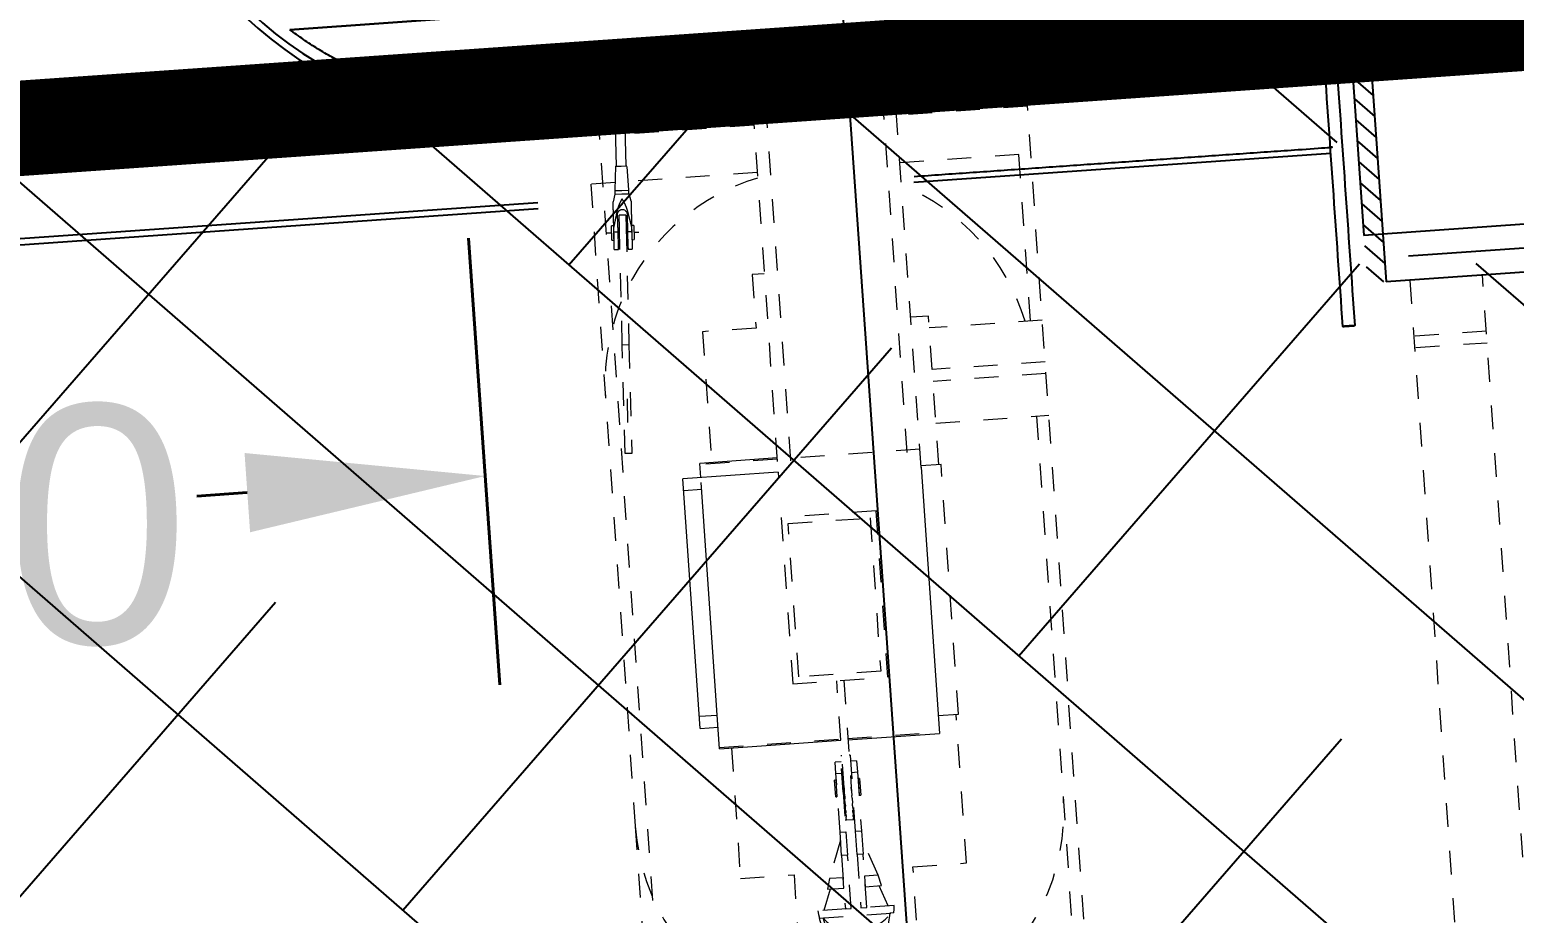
# Model space of a CAD drawing. Header units: millimetres. Extents: x 50357 to 985146, y 723188 to 1803594.
# Drawn here: x 832232.6 to 832238.82, y 818133.75 to 818137.45 of the extents above; entities that cross this region are included whole.
import ezdxf
from ezdxf.xclip import XClip

# ---------------------------------------------------------------- set-up
doc = ezdxf.new("R2010")
doc.units = ezdxf.units.MM
doc.header["$LTSCALE"] = 3
doc.header["$MEASUREMENT"] = 0
for name, pattern in [('AUR_Hidden', [3.75, 2.5, -1.25]), ('DASHED2', [0.375, 0.25, -0.125]), ('Member Hidden', [4.5, 2.5, -2])]:
    doc.linetypes.add(name, pattern=pattern)
doc.layers.get('Defpoints').update_dxf_attribs({"color": 32})
doc.layers.add('-Dim', color=7, linetype='Continuous', lineweight=40)
for name, color, linetype in [('00-TITLEBOX', 7, 'Continuous'), ('00_Xref', 7, 'Continuous'), ('3A35X-MAGP-P-LD-00-0$0$A-GLASS', 1, 'Continuous'), ('3A35X-MAGP-P-LD-00-0$0$LWK-GA_HANDRAIL', 7, 'Continuous'), ('3A35X-MAGP-P-LD-00-0$0$LWK-MA_PAVING BANDING', 8, 'Continuous'), ('UAJ-00XREF', 7, 'Continuous')]:
    doc.layers.add(name, color=color, linetype=linetype)
doc.layers.add('S-BEAM', color=7, linetype='Continuous', lineweight=13, true_color=0x6e6e6e)
doc.layers.add('S-BEAM-HDLN', color=7, linetype='Member Hidden', lineweight=13, true_color=0x6e6e6e)
doc.styles.get("Standard").update_dxf_attribs({"font": 'arial.ttf'})
doc.dimstyles.get("Standard").update_dxf_attribs({"dimtxt": 0.5, "dimasz": 0.5, "dimexe": 0.18, "dimexo": 0.0625, "dimgap": 0.09, "dimtad": 0, "dimtih": 1, "dimtoh": 1, "dimdec": 3, "dimzin": 0, "dimdsep": 46, "dimtxsty": 'Standard', "dimcen": 0.09, "dimclrd": 256, "dimclre": 256, "dimclrt": 256, "dimadec": 0, "dimazin": 0, "dimtfac": 1, "dimtdec": 3, "dimtofl": 0, "dimtmove": 0, "dimatfit": 3, "dimfxl": 1, "dimtolj": 1, "dimtzin": 0, "dimlwd": -1, "dimlwe": -1, "dimarcsym": 0})

# ---------------------------------------------------------------- blocks, each defined once
blk = doc.blocks.new('x-baseplan')
blk.add_lwpolyline([(834550.5504977031, 818213.8099201302), (834557.1707061984, 818119.1057708476), (834549.7388409991, 818118.5862529866), (834547.9798026364, 818143.7498459143), (834547.5807763856, 818143.7219523429), (834547.5406793719, 818144.2955526419), (834539.964348251, 818143.7659435372), (834540.0207351408, 818142.9597400684), (834532.4540713743, 818142.4508974658), (834523.9730675832, 818144.3196118136), (834526.2541944442, 818154.672315307), (834539.4111505304, 818151.6754048063), (834539.645705567, 818148.3218046228), (834547.2222045134, 818148.8514349199), (834547.1832929897, 818149.4080764136), (834547.5823192402, 818149.4359699852), (834542.9962396064, 818215.0412708663), (834543.2206925141, 818215.0569610451), (834550.3260447974, 818213.7942299456), (834550.5504977031, 818213.8099201302)])
blk = doc.blocks.new('*D1121')
at = {"layer": '-Dim', "transparency": 16777216}
for p, q in [((832234.5675669201, 818134.7052526444), (832234.4365590663, 818136.579365629)), ((832228.5930875045, 818134.2876130828), (832228.4620796508, 818136.1617260673)), ((832233.5087271812, 818135.5120662366), (832233.2973205065, 818135.4972880802)), ((832229.5293790433, 818135.2338941823), (832229.740785718, 818135.2486723387))]:
    blk.add_line(p, q, dxfattribs=at)
for points in [[(832233.497104889, 818135.6783271764), (832233.5203494736, 818135.3458052968), (832234.50629282, 818135.5817999903)], [(832229.517756751, 818135.400155122), (832229.5410013356, 818135.0676332425), (832228.5318134045, 818135.1641604286)]]:
    blk.add_solid(points, dxfattribs=at)
at = {"layer": 'Defpoints', "color": 0, "transparency": 16777216}
for p in [(832228.5318134045, 818135.1641604286), (832234.5719252797, 818134.6429047919), (832228.5974458641, 818134.2252652303)]:
    blk.add_point(p, dxfattribs=at)
at = {"layer": '-Dim', "transparency": 16777216, "insert": (832231.5190531122, 818135.3729802094), "char_height": 1, "attachment_point": 5}
blk.add_mtext('\\A1;6.000', dxfattribs=at)
blk = doc.blocks.new('AUR_ST_SFR_S_RHS _ SHS - 600x1050x50x50 BUILT-UP BOX-2171697-STAIRCASE - GA PLAN')
at = {"layer": 'S-BEAM'}
for p, q in [((175.000000000007, 524.9999999999998), (100.0000000008888, 524.9999999999998)), ((175.000000000007, 524.9999999999998), (175.000000000007, -525.0000000000001)), ((-224.9999999999915, -525.0000000000001), (-224.9999999999915, -503.0695454790153)), ((-224.9999999999915, -525.0000000000001), (175.000000000007, -525.0000000000001))]:
    blk.add_line(p, q, dxfattribs=at)
at = {"layer": 'S-BEAM', "linetype": 'AUR_Hidden', "lineweight": 9}
for p, q in [((100.0000000009333, 474.9999999999991), (175.000000000007, 474.9999999999991)), ((100.0000000012044, -475.0000000000008), (175.000000000007, -475.0000000000008))]:
    blk.add_line(p, q, dxfattribs=at)
blk = doc.blocks.new('AUR_ST_SFR_S_CHS - 1200x5mm-2162200-STAIRCASE - GA PLAN')
at = {"layer": 'S-BEAM'}
for p, q in [((225.0000000016706, 599.9999999999502), (-99.99999999942284, 599.9999999999502)), ((-99.99999999947265, 540.6531793953374), (-99.99999999947265, 600.000000000001)), ((-99.99999999947265, -599.9999999999997), (-99.99999999947265, 519.2381391581425)), ((824.9999999998287, 519.2381391581811), (824.9999999998287, -599.9999999999997)), ((-99.99999999942284, -600.0000000000455), (410.0000000005998, -600.0000000000542)), ((440.0000000005995, -600.0000000000542), (824.9999999998796, -600.0000000000455))]:
    blk.add_line(p, q, dxfattribs=at)
at = {"layer": 'S-BEAM-HDLN'}
for p, q in [((824.9999999998288, 595.0000000000033), (-99.99999999947265, 595.0000000000033)), ((-99.99999999947265, -595.000000000002), (410.0000000008095, -595.000000000002)), ((440.0000000008085, -595.000000000002), (824.9999999998288, -595.000000000002))]:
    blk.add_line(p, q, dxfattribs=at)
blk = doc.blocks.new('DGSG')
at = {"layer": 'S-BEAM', "linetype": 'DASHED2', "ltscale": 5}
h = blk.add_hatch(dxfattribs=at)
h.set_pattern_fill('FP_13', color=256, scale=0.9999999999999996, style=0, pattern_type=2)
h.set_pattern_definition([(44.99999999999999, (117245.5486662388, -3.576278686523438e-07), (-251.4471713899363, 251.4471713899363), []), (44.99999999999999, (117245.5486662388, 380.9999996423721), (-251.4471713899363, 251.4471713899363), [])])
h.paths.add_polyline_path([(74781.21307742596, 685.0050827264786), (74781.21307742596, 701.6201341152191), (74727.53896439075, 715.0496742725372), (74692.24292588234, 728.327580332756), (74656.36231148243, 748.5873529911041), (74628.15693569183, 772.4591969251633), (74608.47364020348, 799.723180770874), (74598.81212353706, 827.2271337509155), (74599.49273407459, 857.9341603517532), (74608.72199165821, 884.2075769901276), (74631.14089429379, 913.2900627851486), (74656.36231148243, 934.6364099979401), (74695.37741065025, 956.0753350257874), (74742.4558557272, 972.6226581335068), (74781.21307742596, 981.6036297082901), (74780.36983764172, 998.0381655693054), (74727.53896439075, 986.728510260582), (74679.00111401081, 969.3457162380219), (74637.5704600811, 946.7761468887329), (74604.92934083939, 919.9362643957138), (74582.40318465233, 889.9159319400787), (74570.90669310093, 855.9966298341751), (74571.36515927315, 824.014209151268), (74582.40318512917, 793.3078310489655), (74608.72199201584, 760.1689078807831), (74637.57045984268, 736.4476164579391), (74679.00111401081, 713.8780467510223), (74734.40556204319, 695.0253010988235), (74781.20450079441, 685.0069191455841)], flags=0)
for p, q in [((78203.6149739027, 1691.611881732941), (70299.538449049, 1691.611881732941)), ((75219.0428608656, 1741.612351775169), (74319.03824424744, 1741.6110227108)), ((77919.03824567795, 1741.616339087486), (75219.04287528992, 1741.612352013588)), ((77708.37354075909, 1668.216733574867), (77709.26542007923, 1688.317465782166)), ((77919.03892934322, 1638.330403804779), (77919.03824567795, 1741.616339087486)), ((76780.57634866238, 1648.245942592621), (76781.8175009489, 1676.218420982361)), ((77236.62764561176, 1628.010721564293), (76780.57634866238, 1648.245942592621)), ((76781.8175009489, 1676.218420982361), (77237.86879873276, 1655.983199834824)), ((77010.59732604027, 1652.053572654724), (76887.09273517132, 1657.533532381058)), ((77237.86879873276, 1655.983199834824), (77236.62764561176, 1628.010721564293)), ((77724.79994881153, 1606.350275397301), (77236.62764561176, 1628.010721564293)), ((77237.86879873276, 1655.983199834824), (77726.04110145569, 1634.322753667831)), ((77639.02025699615, 1661.784626245499), (77638.24453699589, 1644.301827192307)), ((77638.24453699589, 1644.301827192307), (77652.14328956604, 1643.685132741928)), ((77639.02025699615, 1661.784626245499), (77652.91901004314, 1661.16793179512)), ((77652.14328956604, 1643.685132741928), (77710.05948030949, 1641.115363121033)), ((77652.91901004314, 1661.16793179512), (77710.83520066738, 1658.598162055016)), ((77678.40302836895, 1669.546539902687), (77678.04841339588, 1661.554403543472)), ((77737.98943865299, 1658.894790887833), (77678.04841339588, 1661.554403543472)), ((77678.40302836895, 1669.546539902687), (77738.34405314922, 1666.88692688942)), ((77686.69686496258, 1642.151973485947), (77686.42746782303, 1636.080430269241)), ((77687.53907561302, 1661.133297801018), (77687.47258532047, 1659.63477241993)), ((77710.06026732922, 1641.115327715874), (77710.83598780632, 1658.598126769066)), ((77710.06026732922, 1641.115327715874), (77785.59955596924, 1637.763612270355)), ((77710.83598780632, 1658.598126769066), (77732.92786252499, 1657.617899417877)), ((77726.04110145569, 1634.322753667831), (77780.83458209038, 1631.891539573669)), ((77727.3871678114, 1634.263028025627), (77727.65656507015, 1640.334571480751)), ((77728.43228566647, 1657.817369937897), (77728.4987757206, 1659.315895915031)), ((77737.98943865299, 1658.894790887833), (77738.34405314922, 1666.88692688942)), ((77779.59342896938, 1603.919061422348), (77780.83458209038, 1631.891539573669)), ((77870.45976817608, 1644.008161306381), (77839.09450662136, 1652.907631754875)), ((77870.45976817608, 1644.008161306381), (77869.12996149063, 1614.037649035454)), ((77885.42286086082, 1642.843749880791), (77870.43760502338, 1643.50865316391)), ((77885.35886025429, 1641.401336312294), (77884.11521792412, 1613.372746109962)), ((77987.10096871853, 1633.327322721481), (77885.42286086082, 1642.843749880791)), ((77987.04781579971, 1632.129385590553), (77986.01496052742, 1608.851404190063)), ((77636.47146129608, 1604.34114408493), (77635.69574081898, 1586.858345150948)), ((77649.5944943428, 1586.241650700569), (77635.69574081898, 1586.858345150948)), ((77650.37021446228, 1603.724449634552), (77636.47146129608, 1604.34114408493)), ((77707.51068472862, 1583.671880364418), (77649.5944943428, 1586.241650700569)), ((77708.28640508652, 1601.154679536819), (77650.37021446228, 1603.724449634552)), ((77674.5909166336, 1583.631071329117), (77674.23630166054, 1575.638934612274)), ((77734.17732691765, 1572.979321718216), (77674.23630166054, 1575.638934612274)), ((77674.5909166336, 1583.631071329117), (77734.53194153309, 1580.971458673477)), ((77684.1480692625, 1584.708491444588), (77684.08157944679, 1583.209965825081)), ((77685.18631505966, 1608.107951998711), (77684.92379009724, 1602.191290378571)), ((77703.30806291103, 1554.053513884544), (77704.2068142891, 1574.309128046036)), ((77707.51147186756, 1583.671845674515), (77708.2871927023, 1601.154644608498)), ((77729.60334610939, 1582.691618204117), (77707.51147186756, 1583.671845674515)), ((77783.8264811039, 1597.802929162979), (77708.2871927023, 1601.154644608498)), ((77779.59342896938, 1603.919061422348), (77724.79994881153, 1606.350275397301)), ((77725.04127931595, 1581.392563700676), (77725.10776984692, 1582.891089320183)), ((77725.88348996639, 1600.373888134956), (77726.14601516724, 1606.290549874306)), ((77734.17732691765, 1572.979321718216), (77734.53194153309, 1580.971458673477)), ((77835.76995539665, 1577.980554819107), (77867.80015528202, 1584.067136883736)), ((77869.12996149063, 1614.037649035454), (77867.80015528202, 1584.067136883736)), ((77867.82231867313, 1584.566645383835), (77882.80757522583, 1583.901742100716)), ((77882.80757522583, 1583.901742100716), (77984.92895150185, 1584.375485777855)), ((77884.11521792412, 1613.372746109962), (77882.87157595158, 1585.344155907631)), ((77919.04288220406, 1041.611881732941), (77919.03927993774, 1585.425362348557)), ((77986.01496052742, 1608.851404190063), (77984.98210453987, 1585.573422431946)), ((78119.05193829536, 1041.611881494522), (78119.05193829536, 1581.92782664299)), ((75519.05193829536, 1316.612792849541), (74969.04337537289, 1316.611979484558)), ((74969.04337537289, 1316.611979484558), (74969.04370903969, 1091.61185157299)), ((77269.04337537289, 1316.615380167961), (76719.05193805695, 1316.614566683769)), ((77269.04370903969, 1091.615508437157), (77269.04337537289, 1316.615380167961)), ((74969.04370903969, 1091.61185157299), (74744.04383599758, 1091.611520171165)), ((77494.04383599758, 1091.615840673447), (77269.04370903969, 1091.615508437157)), ((77494.04390978813, 1041.611881375313), (77494.04383599758, 1091.615840673447)), ((74781.21307742596, 998.0381655693054), (74781.21307742596, 685.1855977773666)), ((74811.62137460709, 681.5241602659225), (74811.62137424946, 1001.699602842331)), ((76469.05193829536, 1041.611881732941), (75769.05193829536, 1041.611881732941)), ((75769.05193829536, 1041.611881732941), (75769.05193793774, 641.6118817329407)), ((75797.05193793774, 669.6118817329407), (75797.05193829536, 1013.611881732941)), ((75797.05193829536, 1013.611881732941), (76441.05193793774, 1013.611881732941)), ((76441.05193793774, 1013.611881732941), (76441.05193817616, 669.6118817329407)), ((76469.05193817616, 641.6118816137314), (76469.05193829536, 1041.611881732941)), ((78203.89766848087, 1041.611881971359), (76637.1189969778, 1041.611881613731)), ((74899.16229712963, 944.6281402111053), (74811.62137448788, 976.5701636075974)), ((74899.16229760647, 955.0179800987244), (74899.16229712963, 886.6118816137314)), ((74943.08210229874, 944.1849089860916), (74899.16229760647, 955.0179800987244)), ((74943.0821018219, 886.6118816137314), (74943.08210229874, 944.1849089860916)), ((75100.86784362793, 886.6118820905685), (74943.08210229874, 944.1849089860916)), ((75035.8413027525, 886.6118816137314), (74811.62137448788, 886.6118816137314)), ((74811.62137448788, 886.6118816137314), (74811.62137424946, 861.6118820905685)), ((74899.16229712963, 886.6118816137314), (74943.0821018219, 886.6118816137314)), ((75035.8413027525, 861.6118820905685), (75035.8413027525, 886.6118816137314)), ((75035.8413027525, 886.6118816137314), (75134.05917298794, 886.6118817329407)), ((75134.05917298794, 886.6118817329407), (75381.67268586159, 886.6118817329407)), ((75134.05917298794, 886.6118817329407), (75134.05917346478, 861.6118819713593)), ((75284.05193793774, 894.1118817329407), (75284.05193817616, 889.1118816137314)), ((75284.05454993248, 894.1118816137314), (75354.05193769932, 894.1118814945221)), ((75354.05193805695, 889.1118817329407), (75284.05455040932, 889.1118817329407)), ((75289.05193793774, 889.1118817329407), (75289.05193793774, 886.6118820905685)), ((75349.05193793774, 886.6118819713593), (75349.05193781853, 889.1118814945221)), ((75354.05193805695, 889.1118817329407), (75354.05193769932, 894.1118814945221)), ((75381.67268586159, 886.6118817329407), (75428.68205046654, 886.6118817329407)), ((75381.67268586159, 886.6118817329407), (75381.67268586159, 861.6118812561035)), ((75429.05193793774, 861.6118816137314), (75429.05193793774, 886.6118814945221)), ((74811.62137424946, 861.6118820905685), (75035.8413027525, 861.6118820905685)), ((75035.84130311012, 821.6118817329407), (74811.62137424946, 821.6118817329407)), ((74811.62137424946, 821.6118817329407), (74811.62137424946, 796.6118816137314)), ((75134.05917346478, 861.6118819713593), (75035.8413027525, 861.6118820905685)), ((75035.84130299091, 796.6118817329407), (75035.84130311012, 821.6118817329407)), ((75035.84130311012, 821.6118817329407), (75134.05917334557, 821.6118817329407)), ((75300.55889117718, 861.6118817329407), (75134.05917346478, 861.6118819713593)), ((75134.05917334557, 821.6118817329407), (75134.05917310715, 796.6118817329407)), ((75134.05917334557, 821.6118817329407), (75300.55889070034, 821.6118813753128)), ((75184.05193817616, 861.6118817329407), (75184.05193781853, 856.6118817329407)), ((75184.05193781853, 856.6118817329407), (75184.05193793774, 826.6118812561035)), ((75184.05193793774, 826.6118812561035), (75184.05193781853, 821.6118816137314)), ((75184.13198816776, 856.6118812561035), (75185.74499499798, 856.6118816137314)), ((75185.7449953556, 826.6118817329407), (75184.13198781013, 826.6118816137314)), ((75188.65195155144, 856.6118817329407), (75185.74131989479, 856.6118816137314)), ((75185.74131977558, 826.6118816137314), (75188.65195155144, 826.6118812561035)), ((75189.70827519894, 856.6118817329407), (75195.78874576092, 856.6118817329407)), ((75195.78874576092, 826.61188185215), (75189.70827519894, 826.6118813753128)), ((75202.13850843906, 856.6118816137314), (75195.7809689045, 856.6118812561035)), ((75195.78096914291, 826.6118816137314), (75202.13850843906, 826.6118817329407)), ((75203.71893799305, 856.6118817329407), (75214.34266388416, 856.6118817329407)), ((75214.34266376495, 826.6118817329407), (75203.71893799305, 826.6118820905685)), ((75223.59252238274, 856.6118814945221), (75214.33334112167, 856.6118816137314)), ((75214.3333414793, 826.6118816137314), (75223.59252285957, 826.6118816137314)), ((75225.25035440922, 856.6118816137314), (75241.84515833855, 856.6118817329407)), ((75241.8451577425, 826.6118816137314), (75225.25035440922, 826.6118817329407)), ((75251.55193793774, 856.6118817329407), (75241.85200929642, 856.6118819713593)), ((75241.85200917721, 826.6118817329407), (75251.55193781853, 826.6118816137314)), ((75252.89848172665, 856.6118816137314), (75273.3677020073, 856.6118814945221)), ((75273.36770164967, 826.61188185215), (75252.89848136902, 826.6118817329407)), ((75284.11136674881, 856.6118817329407), (75273.3622701168, 856.6118813753128)), ((75273.3622701168, 826.6118816137314), (75284.11136686802, 826.6118819713593)), ((75284.8604118824, 856.6118817329407), (75319.05193793774, 856.6118817329407)), ((75319.05193829536, 826.6118817329407), (75284.86041140556, 826.6118816137314)), ((75300.40574109554, 861.6118817329407), (75454.05193769932, 861.6118817329407)), ((75454.05193793774, 821.6118817329407), (75300.40574133396, 821.61188185215)), ((75319.05193793774, 856.6118817329407), (75306.36869382858, 856.6118816137314)), ((75306.36869418621, 826.6118817329407), (75319.05193829536, 826.6118817329407)), ((75319.05193793774, 856.6118817329407), (75769.05193793774, 856.6118817329407)), ((75769.05193805695, 826.6118812561035), (75319.05193829536, 826.6118817329407)), ((75381.67268562317, 821.6118814945221), (75381.67268550396, 796.6118816137314)), ((75429.05193829536, 796.6118816137314), (75429.05193829536, 821.6118819713593)), ((75454.05193793774, 856.6118817329407), (75454.05193769932, 861.6118817329407)), ((75454.05193793774, 821.6118817329407), (75454.05193769932, 826.6118813753128)), ((74811.62137424946, 796.6118816137314), (75035.84130299091, 796.6118817329407)), ((74899.16229736805, 796.6118816137314), (74899.16229712963, 728.2057831287384)), ((74943.08210206032, 796.6118813753128), (74899.16229736805, 796.6118816137314)), ((74943.08210241795, 739.0388544797897), (74943.08210206032, 796.6118813753128)), ((74943.08210241795, 739.0388544797897), (75100.86784350872, 796.6118817329407)), ((75134.05917310715, 796.6118817329407), (75035.84130299091, 796.6118817329407)), ((75381.67268550396, 796.6118816137314), (75134.05917310715, 796.6118817329407)), ((75284.05193793774, 794.1118820905685), (75284.05193781853, 789.1118814945221)), ((75284.0545501709, 794.1118816137314), (75354.05193793774, 794.1118814945221)), ((75354.05193781853, 789.1118817329407), (75284.05455005169, 789.1118817329407)), ((75289.05193829536, 796.6118817329407), (75289.05193793774, 794.1118817329407)), ((75349.05193829536, 794.1118814945221), (75349.05193817616, 796.6118817329407)), ((75354.05193781853, 789.1118817329407), (75354.05193793774, 794.1118814945221)), ((75428.68205058575, 796.6118816137314), (75381.67268550396, 796.6118816137314)), ((74781.21307742596, 685.0050827264786), (74781.21307742596, 701.6201341152191)), ((74811.62137424946, 706.6535995006561), (74899.16229760647, 738.5956234931946)), ((74899.16229712963, 728.2057831287384), (74943.08210241795, 739.0388544797897)), ((75769.05193793774, 641.6118817329407), (76469.05193817616, 641.6118816137314)), ((76441.05193817616, 669.6118817329407), (75797.05193793774, 669.6118817329407)), ((74744.04457521439, 591.6115200519562), (74969.04470431805, 591.6118516921997)), ((74969.04470431805, 591.6118516921997), (74969.04503655434, 366.6119817495346)), ((75594.05193781853, 441.6118816137314), (75594.05193793774, 356.6118817329407)), ((76637.11899673939, 441.6118816137314), (78204.15861713886, 441.61188185215)), ((76644.05193793774, 356.6118817329407), (76644.05193805695, 441.6118813753128)), ((77269.04966807365, 366.6153814792633), (77269.04878592491, 441.6118817329407)), ((77919.05016827583, -58.38365840911865), (77919.04685664177, 441.6118812561035)), ((78119.05193829536, -108.3881182670593), (78119.05193805695, 441.6118817329407)), ((74969.04503655434, 366.6119817495346), (75594.05193781853, 366.6129049062729)), ((75594.05193793774, 356.6118817329407), (76644.05193793774, 356.6118817329407)), ((76644.05193781853, 366.6144573688507), (77269.04966807365, 366.6153814792633)), ((76819.04503631592, 366.6119812726974), (76819.04259157181, -108.3881183862686)), ((77219.04259181023, -108.3881183862686), (77219.04503631592, 366.6099225282669)), ((74319.05016744137, -58.3889776468277), (76819.04284906387, -58.38528394699097)), ((77219.04284882545, -58.38469266891479), (77919.05016827583, -58.38365840911865)), ((70300.31537771225, -108.3881186246872), (78284.4244863987, -108.3881180286407)), ((77279.98541104794, -1658.388118267059), (70300.98439967632, -1658.388118386269)), ((74831.2271001339, -1963.388118743896), (77280.11705589294, -1963.388118267059))]:
    blk.add_line(p, q, dxfattribs=at)
at = {"layer": 'S-BEAM', "ltscale": 5}
for p, q in [((78203.64602530003, 1620.215668320656), (77986.94582462311, 1629.830762982368)), ((77985.08409559727, 1587.872045516968), (78203.66430974007, 1578.173533797264))]:
    blk.add_line(p, q, dxfattribs=at)
at = {"layer": 'S-BEAM', "linetype": 'AUR_Hidden', "lineweight": 9, "ltscale": 5}
for p, q in [((78203.9215888977, 986.6118816137314), (76637.11899662018, 986.6118817329407)), ((78204.13469719887, 496.6118816137314), (76637.11899673939, 496.6118817329407)), ((76994.04259157181, -108.3881185054779), (76994.04503619671, 366.6110807657242)), ((77044.04259169102, -108.3881183862686), (77044.04503619671, 366.6108235120773)), ((76994.0330452919, -1963.388118505478), (76994.03461515903, -1658.388118267059)), ((77044.0330452919, -1963.388118267059), (77044.03461492062, -1658.388118386269))]:
    blk.add_line(p, q, dxfattribs=at)
at = {"layer": 'S-BEAM', "linetype": 'DASHED2', "ltscale": 5, "flags": 128}
for points in [[(77785.59955596924, 1637.763612270355), (77790.64556515217, 1636.764783859253), (77795.26792919636, 1634.507878422737), (77799.15879762173, 1631.143208026886), (77802.05903851986, 1626.894858837128), (77803.77549529076, 1622.045771837234), (77804.19385182858, 1616.918896555901)], [(77804.19385182858, 1616.918896555901), (77803.32306945324, 1611.849221467972), (77801.18389046192, 1607.171210885048), (77797.91878533363, 1603.196420907974), (77793.74520897865, 1600.189573526382), (77788.94112336636, 1598.350924968719), (77783.8264811039, 1597.802929162979)], [(74781.21307742596, 998.2186805009842), (74727.53896439075, 986.728510260582), (74679.00111401081, 969.3457162380219), (74637.5704600811, 946.7761468887329), (74604.92934083939, 919.9362643957138), (74582.40318465233, 889.9159319400787), (74570.90669345856, 857.934160232544), (74570.90669345856, 825.289603471756), (74582.40318512917, 793.3078310489655), (74604.92934024334, 763.2874987125397), (74637.57045984268, 736.4476164579391), (74679.00111401081, 713.8780467510223), (74727.53896439075, 696.4952532052994), (74781.21307742596, 685.0050827264786)], [(74811.62137424946, 1001.699602842331), (74796.32935094833, 1000.105398654938), (74781.21307742596, 998.0381655693054)], [(74781.21307742596, 701.6201341152191), (74734.40556240082, 712.4665503501892), (74692.24292588234, 728.327580332756), (74656.36231148243, 748.5873529911041), (74628.15693569183, 772.4591969251633), (74608.72199177742, 799.0161858797073), (74598.81212353706, 827.2271337509155), (74598.81212377548, 855.9966297149658), (74608.72199165821, 884.2075769901276), (74628.15693616867, 910.7645664215088), (74656.36231148243, 934.6364099979401), (74692.24292564392, 954.8961826562881), (74734.4055621624, 970.7572129964828), (74781.21307742596, 981.6036297082901)], [(74781.21307742596, 685.1855977773666), (74796.3293505907, 683.1183644533157), (74811.62137460709, 681.5241602659225)]]:
    blk.add_lwpolyline(points, dxfattribs=at)
at = {"layer": 'S-BEAM', "linetype": 'DASHED2', "ltscale": 5}
for centre, radius, start, end in [((75219.04420554638, 841.6123509407043), 899.9999999999998, 90.00008196227003, 270.0030804153128), ((77019.04420793056, 841.615013718605), 899.9999999999983, 63.67204699499746, 89.99467928265184), ((77019.04420793056, 841.615013718605), 899.999999999988, 12.86159920503428, 59.72579517601464), ((77019.04420793056, 841.615013718605), 899.9999999999807, 282.8446389431045, 333.5637686096773)]:
    blk.add_arc(centre, radius, start, end, dxfattribs=at)
blk.add_ellipse((74804.81114315987, 841.6118817329407), major_axis=(-5.659248251309822e-38, 145.9999999999998), ratio=0.5692795234307932, start_param=0.2878812477574799, end_param=2.853711405832309, dxfattribs=at)
for points, knots in [([(77732.92786252499, 1657.617899417877), (77740.64602577686, 1657.275440812111), (77752.17480313778, 1656.763903260231), (77765.55792891979, 1656.170086979866), (77773.18180274963, 1655.831811785698), (77778.87646389008, 1655.579137206078), (77784.56882250309, 1655.3265645504), (77790.2581269741, 1655.074127316475), (77794.9706031084, 1654.865032434464), (77798.24329471588, 1654.719821453094), (77800.10554361343, 1654.637192487717), (77801.49444878101, 1654.575566053391), (77802.88939464092, 1654.513671636581), (77804.77122855186, 1654.430173516273), (77808.09635782242, 1654.282636165619), (77812.86738741398, 1654.070943117142), (77817.45968604088, 1653.86718070507), (77820.47418260574, 1653.733425855637), (77821.91694378853, 1653.669409871101), (77822.72267282009, 1653.633659362793), (77823.31252884865, 1653.607487082481), (77823.90634334087, 1653.581139206886), (77824.72544121742, 1653.544795513153), (77826.2063703537, 1653.479085564613), (77828.41940879822, 1653.380892395973), (77831.07946503162, 1653.262864351273), (77834.43449497223, 1653.114000320435), (77837.2037653923, 1652.991125702858), (77838.79200100899, 1652.920655369759), (77839.09283530712, 1652.90730702877), (77839.09545826912, 1652.907190799713)], [0, 0, 0, 0, 0.1, 0.15, 0.175, 0.2, 0.225, 0.25, 0.275, 0.2875, 0.29375, 0.3, 0.30625, 0.3125, 0.325, 0.35, 0.375, 0.3875, 0.39375, 0.396875, 0.4, 0.403125, 0.40625, 0.4125, 0.425, 0.4375, 0.45, 0.475, 0.4875, 0.5, 0.5, 0.5, 0.5]), ([(77849.03857696056, 1614.929113864899), (77843.38342928886, 1618.808958768845), (77834.65048611164, 1624.160256505013), (77824.02697134018, 1629.588611960411), (77817.82887589931, 1632.452014446259), (77813.12536478043, 1634.496004939079), (77808.33083665371, 1636.372222900391), (77801.79731369019, 1638.61551117897), (77793.44172537327, 1641.069351196289), (77784.97336173058, 1643.303198337555), (77778.21428740025, 1645.106500983238), (77773.18293082714, 1646.520733952522), (77768.17492675781, 1647.970743536949), (77761.48061835766, 1649.86617743969), (77749.75190365314, 1653.138602972031), (77739.66565513611, 1655.849986553192), (77732.92786252499, 1657.617899417877)], [0, 0, 0, 0, 0.1666666666666667, 0.25, 0.2916666666666666, 0.3333333333333333, 0.375, 0.4166666666666666, 0.5, 0.5833333333333333, 0.625, 0.6666666666666666, 0.7083333333333333, 0.75, 0.8333333333333333, 1, 1, 1, 1]), ([(77729.60334610939, 1582.691618204117), (77736.4712394476, 1583.855840086937), (77746.75799012184, 1585.663264274597), (77758.73044097424, 1587.884056806564), (77765.56631433964, 1589.179149866104), (77770.68306100368, 1590.179919362068), (77775.81990003586, 1591.142984271049), (77782.71212518215, 1592.340572237968), (77791.34505438805, 1593.815626502037), (77799.885135293, 1595.519797325134), (77806.59166407585, 1597.175618171692), (77811.53352117538, 1598.619827747345), (77816.39957797527, 1600.239211916924), (77822.82691836357, 1602.542417526245), (77833.88945639133, 1607.008552074432), (77843.06202745438, 1611.565373539925), (77849.03857696056, 1614.929113864899)], [0, 0, 0, 0, 0.1666666666666667, 0.25, 0.2916666666666666, 0.3333333333333333, 0.375, 0.4166666666666666, 0.5, 0.5833333333333333, 0.625, 0.6666666666666666, 0.7083333333333333, 0.75, 0.8333333333333333, 1, 1, 1, 1]), ([(77835.77094173431, 1577.980909705162), (77835.77356481552, 1577.980793476105), (77835.48322021961, 1577.99367582798), (77833.91979551315, 1578.063045978546), (77831.17663383484, 1578.184761404991), (77827.84458780289, 1578.332606077194), (77825.19892203808, 1578.449995040894), (77822.99450564384, 1578.54780626297), (77821.5173151493, 1578.613350272179), (77820.69961285591, 1578.649631977081), (77820.10647952557, 1578.675949692726), (77819.51682412624, 1578.702113032341), (77818.71064198017, 1578.737883687019), (77817.2653889656, 1578.802010297775), (77814.23998558521, 1578.936248898506), (77809.62049388885, 1579.141217947006), (77804.82087409496, 1579.354179501534), (77801.48241138458, 1579.50230884552), (77799.59590637684, 1579.586013913155), (77798.19924426079, 1579.647984266281), (77796.81047654152, 1579.709604740143), (77794.95034217834, 1579.79213988781), (77791.68588364124, 1579.936985492706), (77786.99383413792, 1580.145174145699), (77781.33018755913, 1580.396472811699), (77775.65008831024, 1580.648501634598), (77769.9462878704, 1580.901582121849), (77762.29698479176, 1581.240985393524), (77748.86571538448, 1581.836937069893), (77737.32756578922, 1582.348891019821), (77729.60334610939, 1582.691618204117)], [0.5, 0.5, 0.5, 0.5, 0.5125, 0.525, 0.55, 0.5625, 0.575, 0.5874999999999999, 0.59375, 0.596875, 0.6, 0.6031249999999999, 0.60625, 0.6125, 0.625, 0.6499999999999999, 0.6749999999999999, 0.6875, 0.69375, 0.7, 0.7062499999999999, 0.7124999999999999, 0.725, 0.75, 0.775, 0.8, 0.8250000000000001, 0.8500000000000001, 0.9, 1, 1, 1, 1])]:
    blk.add_open_spline(points, degree=3, knots=knots, dxfattribs=at)
for name, p, rotation in [('AUR_ST_SFR_S_RHS _ SHS - 600x1050x50x50 BUILT-UP BOX-2171697-STAIRCASE - GA PLAN', (76134.0494517088, 1266.611881732941), 90), ('AUR_ST_SFR_S_CHS - 1200x5mm-2162200-STAIRCASE - GA PLAN', (76119.05193805695, 1266.611881256104), 270)]:
    blk.add_blockref(name, p, dxfattribs=dict(at, rotation=rotation))
blk = doc.blocks.new('escalator_new')
at = {"layer": '3A35X-MAGP-P-LD-00-0$0$A-GLASS', "ltscale": 0.5}
h = blk.add_hatch(dxfattribs=at)
h.set_pattern_fill('ANSI31', color=256, scale=500, angle=-90.00000000000001)
h.set_pattern_definition([(315, (102989.4328432104, 47003.94558708592), (44.19417382415923, 44.19417382415921), [])])
h.paths.add_polyline_path([(106819.9912034073, 27836.82534029861), (106819.9912034073, 28579.66818880523), (106839.5593090429, 28579.66818880523), (106856.1067574328, 28559.3227503987), (106875.5884611589, 28601.69275053246), (106890.8237282158, 28579.66818880523), (106899.9912010981, 28579.66818880523), (106899.9912029174, 27836.82534029861)])
h.paths.add_polyline_path([(106819.9912034073, 27782.82534029861), (106819.9912034073, 27836.82534029861), (106899.9912029174, 27836.82534029861), (106899.9912030497, 27782.82534029861)])
h.paths.add_polyline_path([(106819.9912034073, 27636.82534029861), (106819.9912034073, 27782.82534029861), (106899.9912030497, 27782.82534029861), (106899.9912034073, 27636.82534029861)])
for p, q in [((106899.9912353814, 41703.54517485946), (106899.9912009293, 27636.82534779313)), ((106819.9910122397, 28621.82536812199), (106819.9910122397, 27836.82536812199)), ((106856.1065662652, 28559.32277822209), (106875.5882699914, 28601.69277835584)), ((106875.5882699914, 28601.69277835584), (106890.8235370483, 28579.66821662861)), ((106747.2771087893, 28579.66821662861), (106839.5591178754, 28579.66821662861)), ((106839.5591178754, 28579.66821662861), (106856.1065662652, 28559.32277822209)), ((106890.8235370483, 28579.66821662861), (106983.1055461343, 28579.66821662861)), ((106899.991201909, 27836.82534779313), (106819.991201909, 27836.82534733458)), ((108429.991201909, 27836.82534779312), (106899.991201909, 27836.82534779313)), ((108329.9912009293, 27736.8253402986), (106999.9912009293, 27736.82534029861)), ((108429.9912009293, 27636.8253402986), (106899.9912009293, 27636.82534779313))]:
    blk.add_line(p, q, dxfattribs=at)
blk = doc.blocks.new('QA')
at = {"layer": '3A35X-MAGP-P-LD-00-0$0$A-GLASS', "ltscale": 0.5}
for points in [[(3260.576155781746, -310.5533533096313), (4549.030581712723, -310.8446944952011, -0.3780705975046576), (5711.480078935623, -1392.408470392227), (6581.344330906868, -11394.23039078712, 0.3890288833030056), (8125.516315340996, -12809.94570815563), (9658.37551021576, -12809.9406683445)], [(3260.576155900955, -340.5533540248871), (4548.627946972847, -340.8446043729782, -0.3779323552059208), (5681.608272433281, -1395.184558272362), (6551.457149505615, -11396.82969629765, 0.3890288833030058), (8125.516302227974, -12839.94570803642), (9658.375608921051, -12839.9406683445)]]:
    blk.add_lwpolyline(points, format="xyb", dxfattribs=at)
blk.add_lwpolyline([(9708.375345826149, -12759.94570815563), (9708.375345945358, -12841.08522737026), (9658.375879406929, -12841.08522737026), (9658.375345945358, -12759.94570803642)], dxfattribs=at)
for points, knots in [([(9658.375347495079, -12602.86900484562), (9658.37534725666, -12598.93120622635), (9658.375346899033, -12594.99357843399), (9658.375346541405, -12591.08333683014), (9658.375346302986, -12587.14542353153), (9658.375346183777, -12583.23528504372), (9658.375345945358, -12579.38063204288), (9658.37534558773, -12575.52597892284), (9658.375345468521, -12571.72681117058), (9658.375345110893, -12568.00998175144), (9658.375344872475, -12564.3192704916), (9658.375344634056, -12560.70974433422), (9658.375344276428, -12557.20651364326)], [0, 0, 0, 0, 11.81999429088812, 11.81999429088812, 11.81999429088812, 23.72376986291379, 23.72376986291379, 23.72376986291379, 35.62753218977112, 35.62753218977112, 35.62753218977112, 47.44751115611415, 47.44751115611415, 47.44751115611415, 47.44751115611415]), ([(9708.375344395638, -12557.20651352406), (9708.375344514847, -12560.70972454548), (9708.375344753265, -12564.31923294067), (9708.375345110893, -12568.00998103619), (9708.375345230103, -12571.72681009769), (9708.37534558773, -12575.52597761154), (9708.375345945358, -12579.38063037395), (9708.375346183777, -12583.23528301716), (9708.375346302986, -12587.14542090893), (9708.375346660614, -12591.08333384991), (9708.375346899033, -12594.99363839626), (9708.375347137451, -12598.93124866486), (9708.375347495079, -12602.86900150776)], [0, 0, 0, 0, 11.81997838813145, 11.81997838813145, 11.81997838813145, 23.72373957562676, 23.72373957562676, 23.72373957562676, 35.62751400788338, 35.62751400788338, 35.62751400788338, 47.44750771984418, 47.44750771984418, 47.44750771984418, 47.44750771984418])]:
    blk.add_open_spline(points, degree=3, knots=knots, dxfattribs=at)
for points in [[(9658.375345826149, -12759.94578027725), (9658.375347495079, -12707.58726346493), (9658.375347495079, -12655.22767925262), (9658.375347495079, -12602.86900484562)], [(9708.375347495079, -12602.86900150776), (9708.375347495079, -12655.22767591476), (9708.375347495079, -12707.58726382256), (9708.375345826149, -12759.94578170776)], [(11458.37534582615, -12759.94578027725), (11458.37534749508, -12707.58726334572), (11458.37534737587, -12655.22767925262), (11458.37534749508, -12602.86900484562)], [(11508.37534749508, -12602.86900150776), (11508.37534749508, -12655.22767591476), (11508.37534749508, -12707.58726382256), (11508.37534594536, -12759.94578170776)], [(11458.37531077862, -13939.5421423912), (11458.37532246113, -13546.34335494041), (11458.37533414364, -13153.14456760883), (11458.37534582615, -12759.94578027725)], [(11508.37534594536, -12759.94578170776), (11508.37533426285, -13153.14456903934), (11508.37532258034, -13546.34335649014), (11508.37531089783, -13939.54214394093)]]:
    blk.add_open_spline(points, degree=3, dxfattribs=at)
for points, weights in [([(11458.37531113625, -13939.5421423912), (11458.37531030178, -13939.54206943512), (11483.37531030178, -13939.54207015038)], [1, 0.7071067811865476, 1]), ([(11483.37531030178, -13939.54207015038), (11508.37531030178, -13939.54207086563), (11508.37531113625, -13939.54214394093)], [1, 0.7071067811865512, 0.9999999999999927])]:
    blk.add_rational_spline(points, weights, degree=2, dxfattribs=at)
blk.add_rational_spline([(11508.37531113625, -13939.54214394093), (11508.37531197071, -13939.5422167778), (11483.37531197071, -13939.54221606255), (11458.3753118515, -13939.54221534729), (11458.37531113625, -13939.5421423912)], [1.000000000000007, 0.707106781186544, 1, 0.7071067811865476, 1], degree=2, knots=[39.26990816987193, 39.26990816987193, 39.26990816987193, 78.53981633974483, 78.53981633974483, 117.8097245096172, 117.8097245096172, 117.8097245096172], dxfattribs=at)
at = {"layer": '3A35X-MAGP-P-LD-00-0$0$LWK-GA_HANDRAIL', "color": 2, "lineweight": 30, "ltscale": 0.5}
blk.add_open_spline([(9658.375344395638, -12389.94570839405), (8398.71675646305, -12389.94570827484), (7139.058168292046, -12389.94570839405)], degree=2, dxfattribs=at)
at = {"layer": '3A35X-MAGP-P-LD-00-0$0$LWK-MA_PAVING BANDING'}
for p, q in [((8125.516479253769, -13186.42800033092, -0.0950168107383693), (1762.113455414772, -13186.52908957005, 0.03824597382758685)), ((8125.516478538513, -13212.39715623856, -0.09501681376235314), (1762.113454580307, -13212.49824535847, 0.03824597080360305)), ((11458.37533247471, -13212.44542324543), (9705.637714028358, -13212.44537115097, -0.07092766072318828))]:
    blk.add_line(p, q, dxfattribs=at)
blk.add_rational_spline([(8125.51633143425, -12759.94570803642), (7562.897600769997, -12759.94552671909), (7139.058168292046, -12389.94570815563)], [1, 0.8726638683392616, 0.8686792414334827], degree=2, dxfattribs=at)
for points, knots in [([(8125.516330838203, -12759.89754009247, -0.04580591018169065), (8691.655296683311, -12759.89754009247, -0.04580591018169065), (9257.79426252842, -12759.89754021168, -0.04580591018169065), (9458.084996700287, -12759.89754009247, -0.04580591018169065), (9658.375730872154, -12759.89754009247, -0.04580591018169065)], [-17332.28050692657, -17332.28050692657, -17332.28050692657, -16200.00257519535, -16200.00257519535, -15799.42110683115, -15799.42110683115, -15799.42110683115]), ([(9714.994404554367, -12759.91221988201, -0.04580591018169065), (10281.13337051868, -12759.91221988201, -0.04580591018169065), (10847.27233636379, -12759.91221988201, -0.04580591018169065), (11047.56307053566, -12759.91221988201, -0.04580591018169065), (11247.85380470753, -12759.91221988201, -0.04580591018169065)], [-17332.28050692657, -17332.28050692657, -17332.28050692657, -16200.00257519535, -16200.00257519535, -15799.42110683115, -15799.42110683115, -15799.42110683115]), ([(9708.375192523003, -13186.42800045013, -0.0950168107383693), (10583.37554466724, -13186.42800033092, -0.0950168107383693), (11458.37589693069, -13186.42800033092, -0.09501681073836933), (11458.37589693069, -13186.42800033092, -0.09501681073836933), (11458.37589693069, -13186.42800033092, -0.09501681073836933)], [-15749.42179375712, -15749.42179375712, -15749.42179375712, -13999.42108939192, -13999.42108939192, -13885.67159049687, -13885.67159049687, -13885.67159049687])]:
    blk.add_open_spline(points, degree=2, knots=knots, dxfattribs=at)
at = {"layer": '3A35X-MAGP-P-LD-00-0$0$A-GLASS', "ltscale": 0.5}
blk.add_blockref('escalator_new', (-95247.01588904858, -41401.84557056427), dxfattribs=at)
blk = doc.blocks.new('3A35X-MAGP-P-LD-00-0')
at = {"color": 9, "rotation": 4.018631480163328}
blk.add_blockref('QA', (834538109.879394, 818149316.2728351), dxfattribs=at)
at = {"rotation": 93.99390107362781}
blk.add_blockref('DGSG', (834554526.3422765, 818059200.9046296, -9.233258469692694e-06), dxfattribs=at)

msp = doc.modelspace()

# ---------------------------------------------------------------- hatches: boundary and pattern name
h = msp.add_hatch()
h.set_pattern_fill('ANSI38', color=256, scale=10)
h.set_pattern_definition([(318.9989085452077, (834525.5251607728, 818208.8836703451), (0.8200917571204325, 0.943371353128301), []), (48.99890854520768, (834525.5251607728, 818208.8836703451), (0.696812161112564, 2.706834463377034), [3.125, -1.875])])
h.paths.add_polyline_path([(832235.320911258, 818137.2337725449), (832228.4099440764, 818136.7506429376), (832230.0935611024, 818112.665975769), (832252.7543616355, 818114.2500586774), (832251.0707389856, 818138.3348062908), (832246.9591604649, 818138.0473754199), (832246.9531423952, 818137.992338571), (832241.3354831701, 818137.5200133396), (832241.476185211, 818136.5793656327), (832238.1775040515, 818136.4552801906), (832238.0107460786, 818137.3358865546)])

# ---------------------------------------------------------------- block references
at = {"layer": '00_Xref'}
ref = msp.add_blockref('x-baseplan', (-2312.407339642406, 0), dxfattribs=at)
XClip(ref).set_block_clipping_path([(834202.4041511728, 818417.7787976695), (834906.6320897909, 818467.0097314055), (834956.0121295976, 817760.6488927432), (834251.7841909796, 817711.4179590071)])

# ---------------------------------------------------------------- next in the draw order: block references
at = {"layer": 'UAJ-00XREF', "ltscale": 0.5, "xscale": 0.0009999999999999998, "yscale": 0.0009999999999999998, "zscale": 0.0009999999999999998, "rotation": 359.9752874263863}
msp.add_blockref('3A35X-MAGP-P-LD-00-0', (-2665.210483484832, 360.0262663071044, -0.0001231534318925437), dxfattribs=at)

# ---------------------------------------------------------------- next in the draw order: linework, layer by layer
at = {"layer": '00-TITLEBOX', "linetype": 'DASHED2', "lineweight": 40, "ltscale": 60, "const_width": 0.4}
msp.add_lwpolyline([(832228.409075839, 818136.7505822412), (832251.0707389854, 818138.3348062908)], dxfattribs=at)

# ---------------------------------------------------------------- next in the draw order: dimensions: what is measured, and where the dimension line sits
at = {"layer": '-Dim'}
dim = msp.add_aligned_dim(p1=(832234.5719252797, 818134.6429047919), p2=(832228.5974458641, 818134.2252652302), distance=-0.941186386073878, text='6.000', dimstyle='Standard', override={"dimtxt": 1, "dimasz": 1, "dimexe": 1}, dxfattribs=at)
dim.commit()
dim.dimension.update_dxf_attribs({"geometry": '*D1121', "text_midpoint": (832231.5190531122, 818135.3729802094)})

doc.saveas('drawing.dxf')
